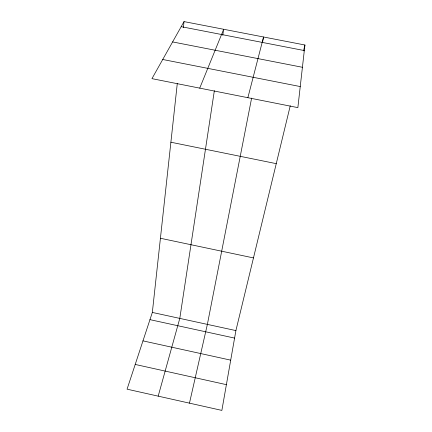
<?xml version="1.0" encoding="UTF-8"?>
<svg xmlns="http://www.w3.org/2000/svg" width="432" height="432" viewBox="0 0 432 432"><rect width="100%" height="100%" fill="white"/><g stroke="black" fill="none" stroke-linecap="round" stroke-linejoin="round"><path stroke-width="0.65" d="M290.25 105.77L235.904 330.588L221.864 410.4L127.062 389.178L152.339 312.433L177.309 83.338M183.384 27.599L184.037 21.6L304.938 45.004L297.864 107.627L151.951 78.646L184.037 21.6M214.353 90.698L179.793 318.395L158.193 396.149M222.772 35.24L223.679 29.273L199.73 88.133M251.624 98.096L207.371 324.389L189.47 403.148M262.537 42.271L263.569 36.995L247.876 97.697M303.507 50.906L304.938 45.004M181.181 26.676L304.306 50.566M172.6 41.926L302.422 67.289M162.729 59.486L300.245 86.562M170.888 142.225L276.259 163.652M160.423 238.264L253.471 257.915M152.339 312.433L235.904 330.588M149.958 319.653L234.587 338.089M142.97 340.87L230.704 360.148M135.211 364.441L226.395 384.658"/></g></svg>
